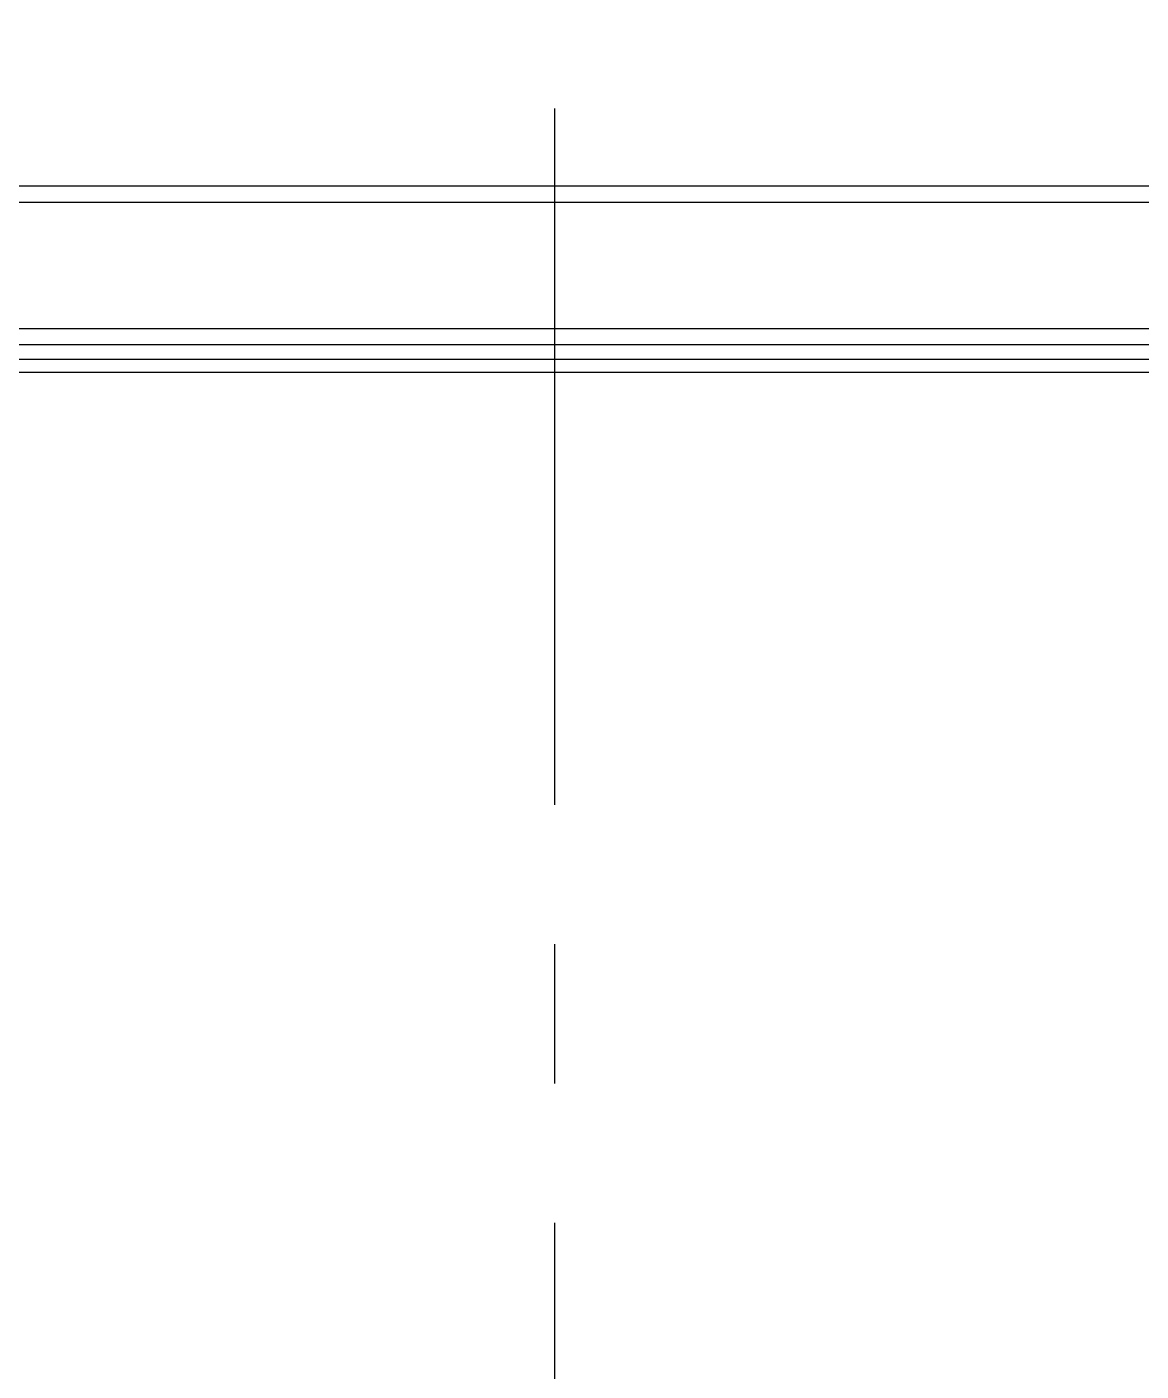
# Model space of a CAD drawing. Extents: x -3383 to -2963, y -4299 to -3705.
# Drawn here: x -3252.2 to -3238.21, y -3963.75 to -3946.86 of the extents above; entities that cross this region are included whole.
import ezdxf

# ---------------------------------------------------------------- set-up
doc = ezdxf.new("R2010")
doc.units = 0
doc.header["$LTSCALE"] = 7
doc.linetypes.add('CENTER', pattern=[2, 1.25, -0.25, 0.25, -0.25])
for name, color, linetype in [('6', 7, 'CONTINUOUS'), ('ADMI3CB9QGLEDXF_CONTINUOUS_LINE', 7, 'CONTINUOUS'), ('CL', 1, 'CENTER')]:
    doc.layers.add(name, color=color, linetype=linetype)

msp = doc.modelspace()

# ---------------------------------------------------------------- linework, layer by layer
at = {"layer": '6', "color": 2, "linetype": 'Continuous'}
for p, q in [((-3245.571387, -3950.652127), (-3286.011387, -3950.652127)), ((-3205.131387, -3950.652127), (-3245.571387, -3950.652127)), ((-3286.011387, -3950.848363), (-3245.571387, -3950.848363)), ((-3245.571387, -3950.848363), (-3205.131387, -3950.848363)), ((-3245.571387, -3951.037545), (-3287.286407, -3951.037545)), ((-3203.856366, -3951.037545), (-3245.571387, -3951.037545)), ((-3291.832649, -3951.194533), (-3245.571387, -3951.194533)), ((-3245.571387, -3951.194533), (-3199.314488, -3951.194533))]:
    msp.add_line(p, q, dxfattribs=at)
at = {"layer": 'ADMI3CB9QGLEDXF_CONTINUOUS_LINE', "color": 7, "linetype": 'Continuous'}
for p, q in [((-3245.571387, -3948.858648), (-3291.871387, -3948.858648)), ((-3199.271387, -3948.858648), (-3245.571387, -3948.858648)), ((-3290.309087, -3949.062138), (-3245.571387, -3949.062138)), ((-3245.571387, -3949.062138), (-3200.833686, -3949.062138))]:
    msp.add_line(p, q, dxfattribs=at)
at = {"layer": 'CL'}
msp.add_line((-3245.571387, -3984.633353), (-3245.571387, -3946.858648), dxfattribs=at)

doc.saveas('drawing.dxf')
